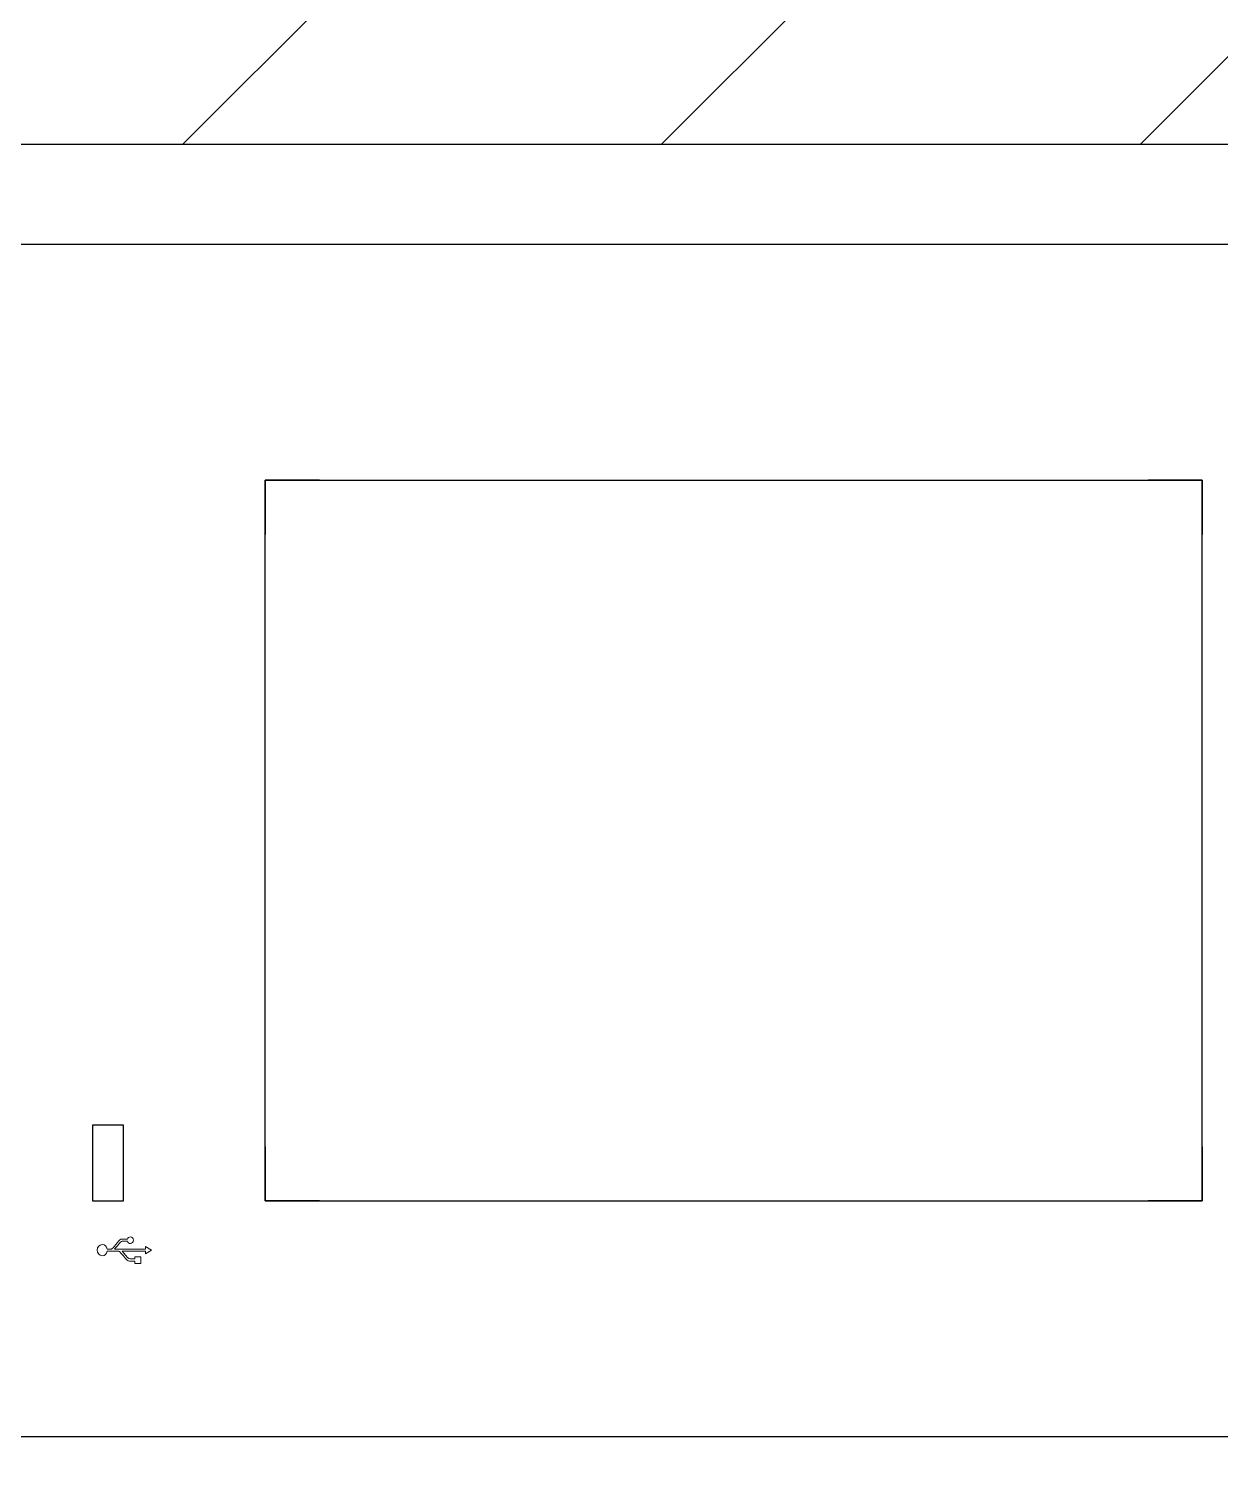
# Model space of a CAD drawing. Header units: millimetres. Extents: x -215875 to 13478, y -2277 to 9476.
# Drawn here: x 10037.7 to 10257.7, y 4234.4 to 4498.5 of the extents above; entities that cross this region are included whole.
import ezdxf

# ---------------------------------------------------------------- set-up
doc = ezdxf.new("R2010")
doc.units = ezdxf.units.MM
doc.header["$MEASUREMENT"] = 0
doc.linetypes.add('HIDDEN', pattern=[9.525, 6.35, -3.175])
doc.layers.get('0').update_dxf_attribs({"lineweight": 25})
doc.layers.add('DIM', color=3, linetype='Continuous', lineweight=9)
doc.layers.add('H', color=2, linetype='HIDDEN', lineweight=15)
doc.layers.add('圖層 1', color=7, linetype='Continuous')

msp = doc.modelspace()

# ---------------------------------------------------------------- hatches: boundary and pattern name
at = {"layer": 'DIM'}
h = msp.add_hatch(dxfattribs=at)
h.set_pattern_fill('ANSI31', color=256, scale=500, style=0)
h.set_pattern_definition([(45, (-15076.935, 2491.76), (-44.19417, 44.19417), [])])
h.paths.add_polyline_path([(8612.38, 5277.14), (11372.38, 5277.14), (11372.38, 4477.14), (10680.664, 4477.14), (10680.664, 2577.14), (10544.38, 2577.14), (10544.38, 2581.14), (10513.159, 2581.14), (10513.159, 2590.14), (10547.38, 2590.14), (10547.38, 2600.14), (10572.38, 2600.14), (10572.38, 3270.14), (10572.38, 3377.14), (10572.38, 4065.14), (10572.38, 4172.14), (10572.38, 4477.14), (9412.38, 4477.14), (9412.38, 4172.14), (9412.38, 4065.14), (9412.38, 3377.14), (9412.38, 3270.14), (9412.38, 2684.512, 0.3071945), (9386.44, 2577.14), (9304.095, 2577.14), (9304.095, 4477.14), (8612.38, 4477.14)])
at = {"layer": 'H'}
h = msp.add_hatch(dxfattribs=at)
h.set_pattern_fill('ANSI31', color=256, scale=300, angle=90, style=0)
h.set_pattern_definition([(135, (-15076.935, 2491.763), (-26.516504, -26.516504), [])])
h.paths.add_polyline_path([(11372.38, 5277.14), (11422.38, 5277.14), (11422.38, 2527.14), (9528.809, 2527.14, 0.1704957), (9570.649, 2577.14), (10320.38, 2577.14), (10409.38, 2577.14), (10680.664, 2577.14), (11372.38, 2577.14)])
h.paths.add_polyline_path([(8562.38, 5277.14), (8612.38, 5277.14), (8612.38, 4364.075), (8612.38, 2577.14), (9304.095, 2577.14), (9386.44, 2577.14, 0.1704957), (9428.28, 2527.14), (8562.38, 2527.14)])
h.paths.add_polyline_path([(9428.28, 2527.14, -0.1704957), (9386.44, 2577.14), (9440.38, 2577.14), (9529.38, 2577.14), (9570.649, 2577.14, -0.1704957), (9528.809, 2527.14)])

# ---------------------------------------------------------------- linework, layer by layer
for p, q in [((9412.38, 4477.14), (10572.38, 4477.14)), ((10367.38, 4458.64), (9617.38, 4458.64)), ((10081.38, 4415.14), (10081.38, 4405.14)), ((10091.38, 4415.14), (10081.38, 4415.14)), ((10081.38, 4415.14), (10254.38, 4415.14)), ((10081.38, 4282.14), (10081.38, 4415.14)), ((10254.38, 4415.14), (10244.38, 4415.14)), ((10254.38, 4415.14), (10254.38, 4405.14)), ((10254.38, 4282.14), (10254.38, 4415.14)), ((10081.38, 4292.14), (10081.38, 4282.14)), ((10254.38, 4292.14), (10254.38, 4282.14)), ((10091.38, 4282.14), (10081.38, 4282.14)), ((10081.38, 4282.14), (10254.38, 4282.14)), ((10254.38, 4282.14), (10244.38, 4282.14)), ((10367.38, 4238.64), (9617.38, 4238.64))]:
    msp.add_line(p, q)
msp.add_lwpolyline([(10049.53, 4282.14), (10055.23, 4282.14), (10055.23, 4296.14), (10049.53, 4296.14)], close=True)
at = {"layer": '圖層 1', "lineweight": 0}
for p, q in [((10052.222, 4273.255), (10053.018, 4273.255)), ((10054.389, 4272.863), (10052.222, 4272.863)), ((10053.578, 4273.255), (10059.28, 4273.255)), ((10059.281, 4272.863), (10054.987, 4272.863)), ((10059.279, 4273.753), (10060.378, 4273.057)), ((10059.28, 4273.255), (10059.279, 4273.753)), ((10059.282, 4272.355), (10059.281, 4272.863)), ((10060.378, 4273.057), (10059.282, 4272.355)), ((10057.315, 4271.833), (10058.426, 4271.833)), ((10057.315, 4271.436), (10057.315, 4271.833)), ((10057.315, 4270.607), (10057.315, 4271.028)), ((10058.426, 4270.607), (10057.315, 4270.607)), ((10058.426, 4271.833), (10058.426, 4270.607))]:
    msp.add_line(p, q, dxfattribs=at)
for points in [[(10053.296, 4273.505), (10053.52, 4273.724), (10054.171, 4274.534), (10054.312, 4274.722)], [(10054.312, 4274.722), (10054.452, 4274.91), (10054.675, 4275.09), (10054.875, 4275.098)], [(10054.875, 4275.098), (10055.033, 4275.104), (10055.694, 4275.101), (10055.962, 4275.099)], [(10053.018, 4273.255), (10053.078, 4273.303), (10053.172, 4273.382), (10053.296, 4273.505)], [(10054.29, 4274.093), (10054.047, 4273.813), (10053.706, 4273.408), (10053.578, 4273.255)], [(10056.209, 4271.502), (10056.042, 4271.57), (10055.246, 4272.542), (10054.987, 4272.863)]]:
    msp.add_open_spline(points, degree=3, dxfattribs=at)
for points, knots in [([(10055.955, 4274.707), (10055.693, 4274.711), (10055.084, 4274.715), (10054.956, 4274.689), (10054.793, 4274.657), (10054.593, 4274.444), (10054.29, 4274.093)], [5.2201006, 5.2201006, 5.2201006, 5.2201006, 6, 6, 6, 7, 7, 7, 7]), ([(10055.962, 4275.099), (10056.039, 4275.339), (10056.246, 4275.511), (10056.49, 4275.511), (10056.8, 4275.511), (10057.051, 4275.234), (10057.051, 4274.892), (10057.051, 4274.55), (10056.8, 4274.273), (10056.49, 4274.273), (10056.239, 4274.273), (10056.026, 4274.456), (10055.955, 4274.707)], [0.2123559, 0.2123559, 0.2123559, 0.2123559, 1, 1, 1, 2, 2, 2, 3, 3, 3, 3.8121109, 3.8121109, 3.8121109, 3.8121109]), ([(10052.222, 4272.863), (10052.139, 4272.388), (10051.76, 4272.029), (10051.305, 4272.029), (10050.79, 4272.029), (10050.372, 4272.49), (10050.372, 4273.059), (10050.372, 4273.628), (10050.79, 4274.089), (10051.305, 4274.089), (10051.76, 4274.089), (10052.139, 4273.73), (10052.222, 4273.255)], [2.117795, 2.117795, 2.117795, 2.117795, 3, 3, 3, 4, 4, 4, 5, 5, 5, 5.882052, 5.882052, 5.882052, 5.882052]), ([(10054.389, 4272.863), (10054.44, 4272.834), (10054.49, 4272.797), (10054.541, 4272.753), (10054.682, 4272.63), (10055.535, 4271.633), (10055.608, 4271.527)], [0.6368036, 0.6368036, 0.6368036, 0.6368036, 1, 1, 1, 2, 2, 2, 2]), ([(10055.608, 4271.527), (10055.682, 4271.42), (10056.001, 4271.028), (10056.334, 4271.028), (10056.668, 4271.028), (10057.315, 4271.028), (10057.315, 4271.028)], [2, 2, 2, 2, 3, 3, 3, 4, 4, 4, 4]), ([(10057.315, 4271.436), (10057.164, 4271.436), (10056.87, 4271.437), (10056.72, 4271.437), (10056.512, 4271.437), (10056.409, 4271.42), (10056.209, 4271.502)], [5.2763032, 5.2763032, 5.2763032, 5.2763032, 6, 6, 6, 7, 7, 7, 7])]:
    msp.add_open_spline(points, degree=3, knots=knots, dxfattribs=at)

doc.saveas('drawing.dxf')
